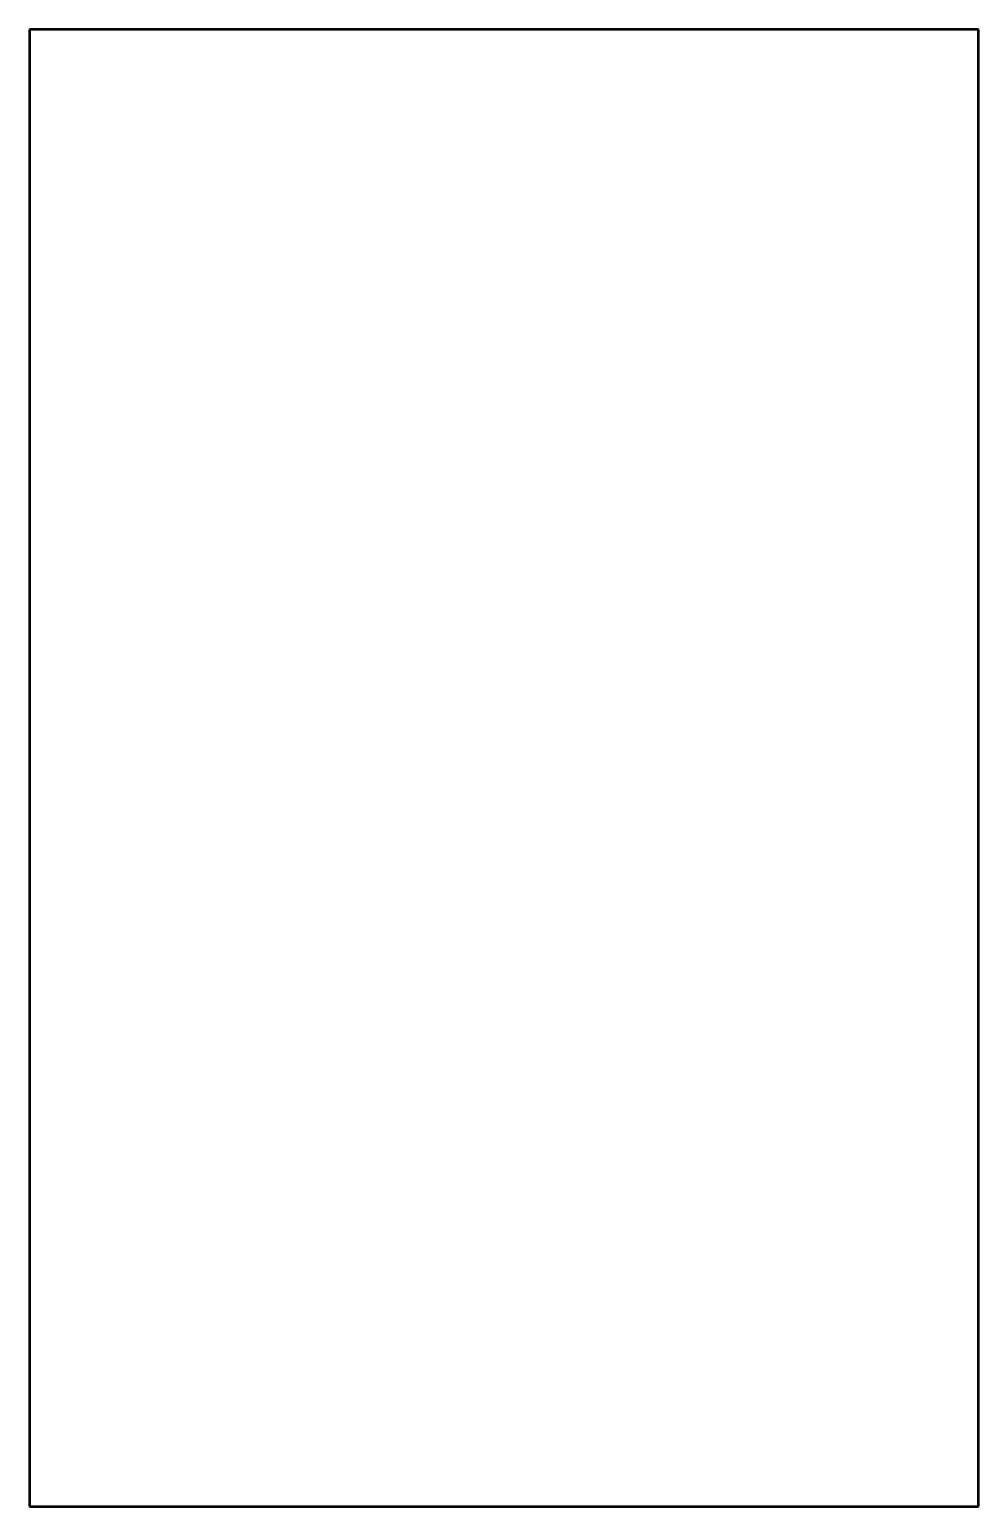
# Model space of a CAD drawing. Header units: millimetres. Extents: x 25 to 203, y 10 to 287.
import ezdxf

# ---------------------------------------------------------------- set-up
doc = ezdxf.new("R2010")
doc.units = ezdxf.units.MM
doc.layers.add('PAGE', color=178, linetype='Continuous', lineweight=25, true_color=0x000000)

msp = doc.modelspace()

# ---------------------------------------------------------------- linework, layer by layer
at = {"layer": 'PAGE', "lineweight": 50}
for p, q in [((203, 287), (25, 287)), ((25, 287), (25, 10)), ((203, 10), (203, 287)), ((25, 10), (203, 10))]:
    msp.add_line(p, q, dxfattribs=at)

doc.saveas('drawing.dxf')
